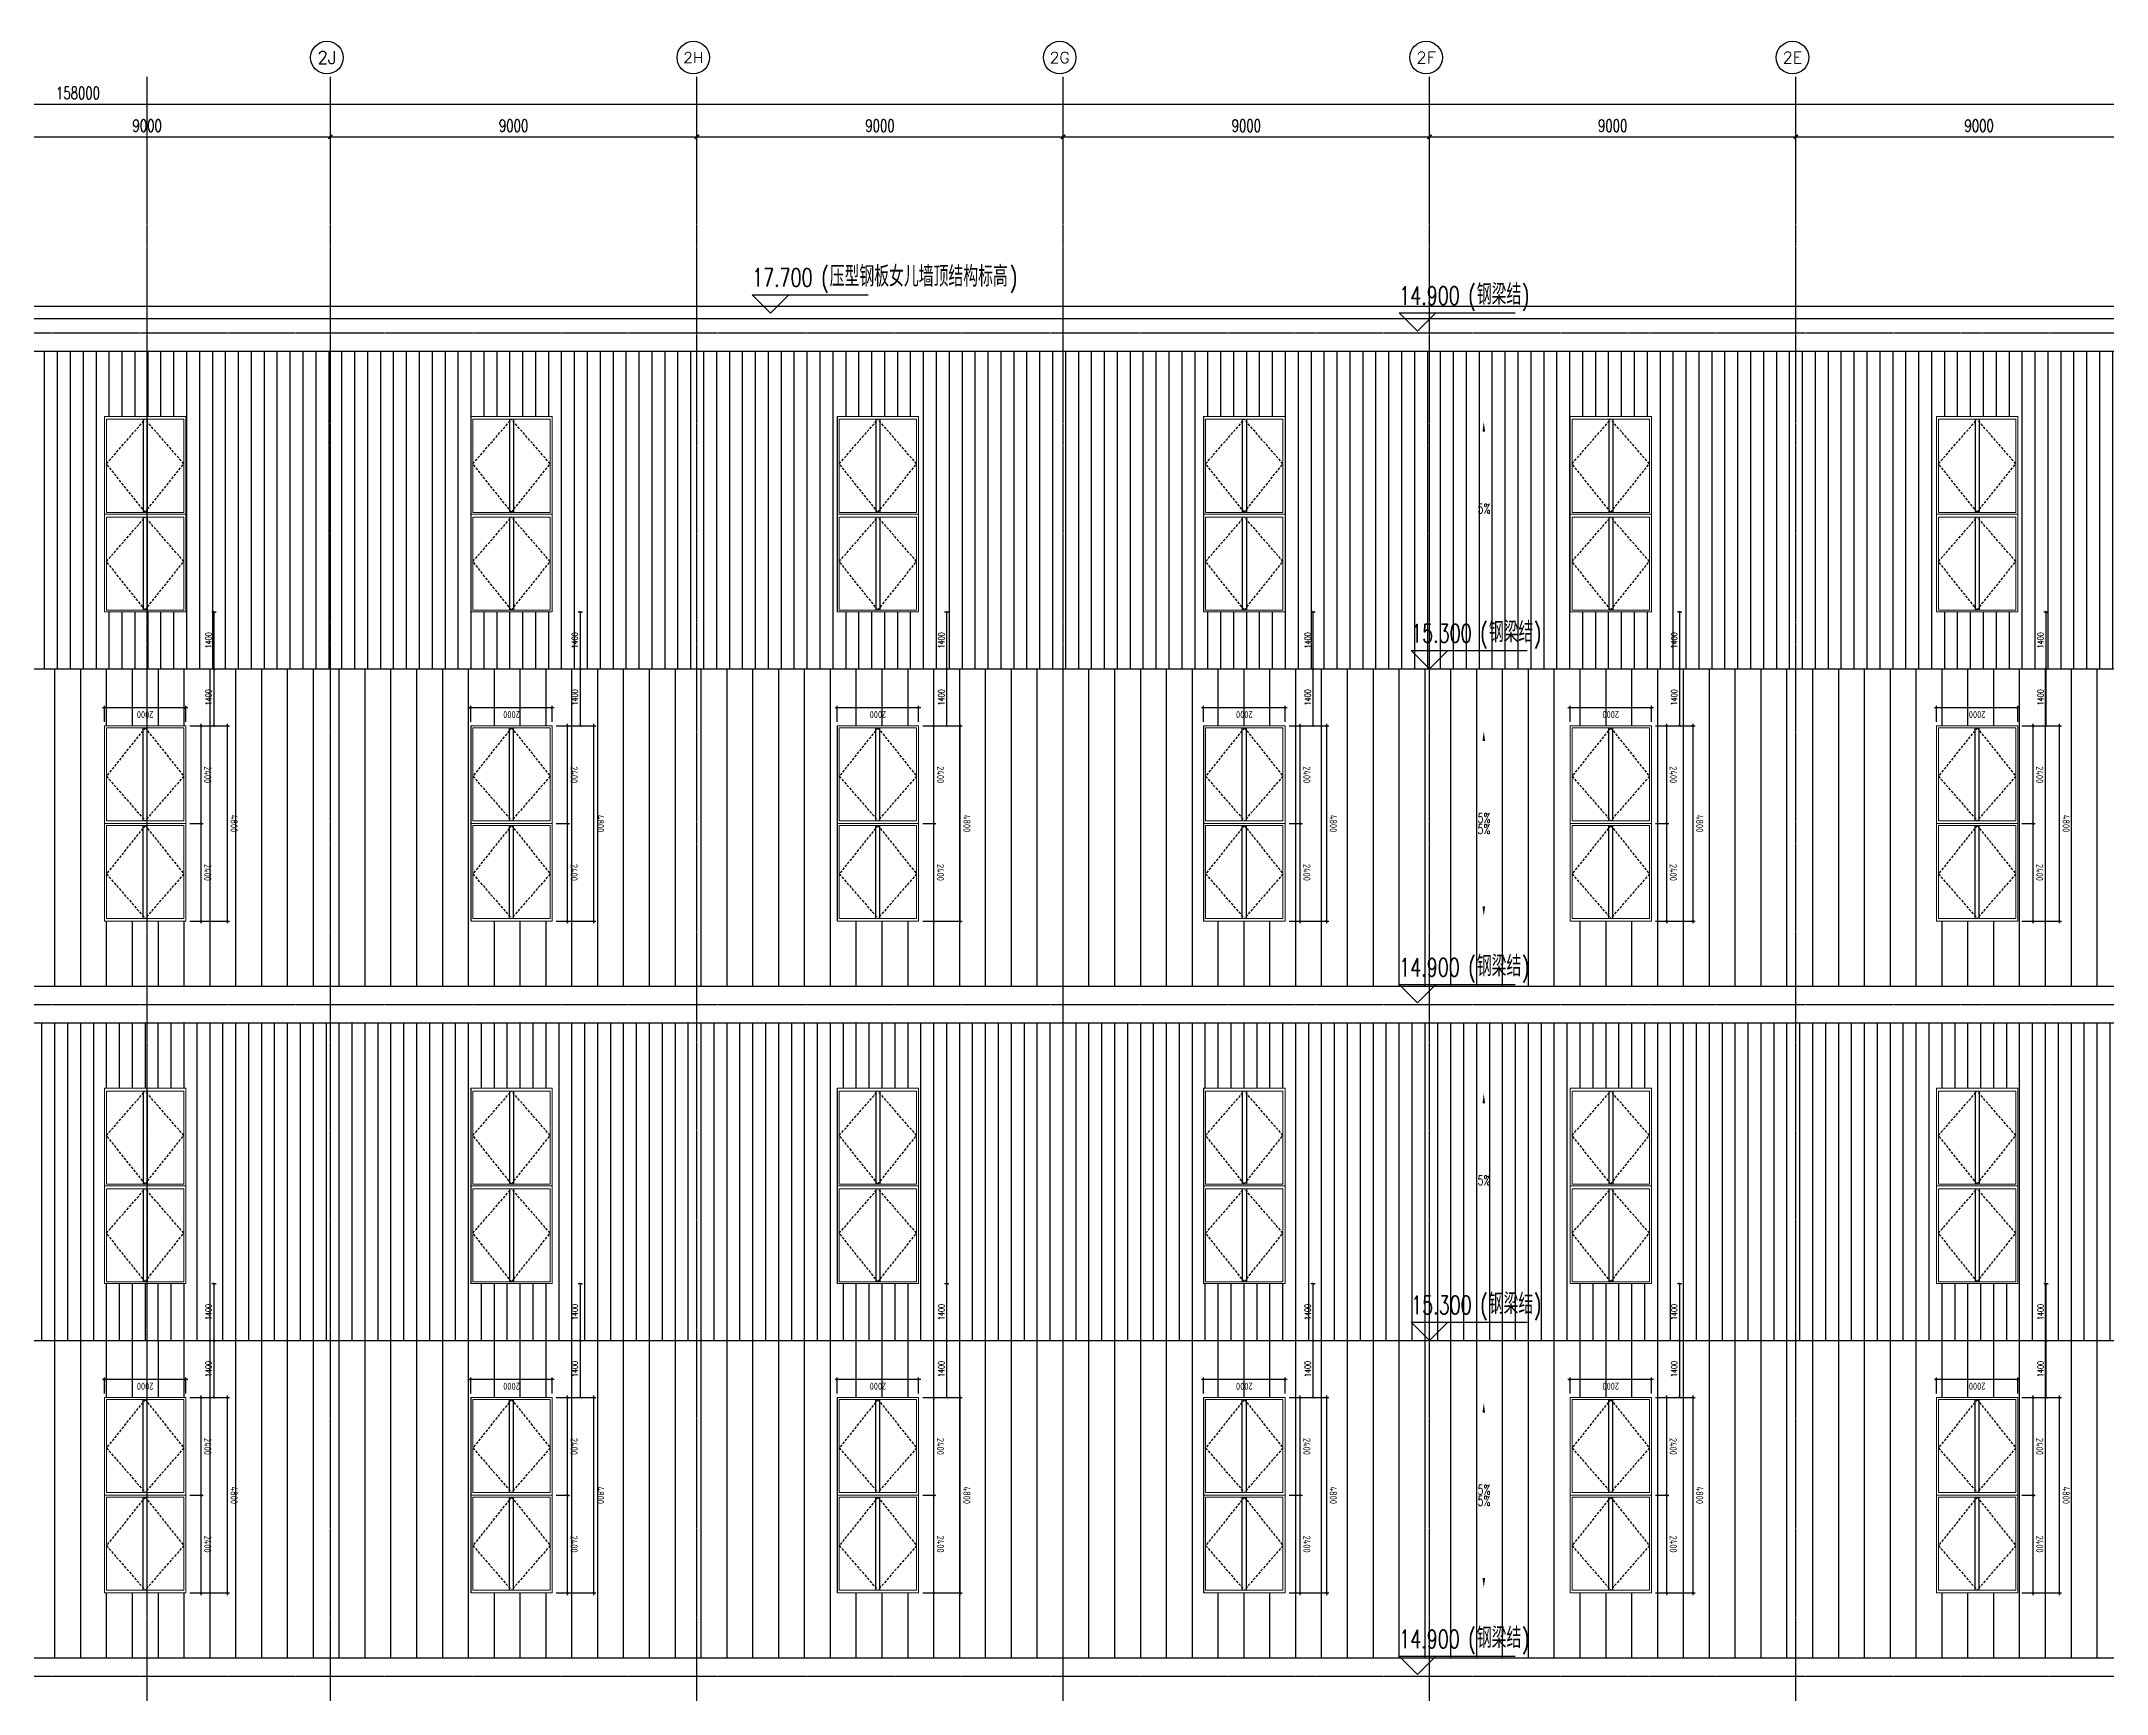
# Model space of a CAD drawing. Extents: x -954573 to 446329, y 489853 to 1226784.
# Drawn here: x 292046 to 342779, y 689146 to 729736 of the extents above; entities that cross this region are included whole.
import ezdxf
from ezdxf.enums import TextEntityAlignment as Align

# ---------------------------------------------------------------- set-up
doc = ezdxf.new("R2010")
doc.units = 0
doc.header["$LTSCALE"] = 10
doc.header["$MEASUREMENT"] = 0
doc.linetypes.add('10平面$0$DOTE', pattern=[2.42, 2, -0.2, 0.02, -0.2])
doc.linetypes.add('10平面$0$HIDDEN', pattern=[9.525, 6.35, -3.175])
doc.layers.get('Defpoints').update_dxf_attribs({"color": 210})
for name, color, linetype in [('10平面$0$A-AXIS-D', 8, 'Continuous'), ('10平面$0$A-AXIS-DOTE', 8, '10平面$0$DOTE'), ('10平面$0$A-AXIS-SYMB', 8, 'Continuous'), ('10平面$0$A-HATCH-2', 8, 'Continuous'), ('10平面$0$A-LIN-V', 8, 'Continuous'), ('10平面$0$A-SFCE', 8, 'Continuous'), ('10平面$0$A-WINDOW', 8, 'Continuous'), ('10平面$0$AS-WALL', 8, 'Continuous'), ('10平面$0$PUB_TEXT', 8, 'Continuous'), ('10平面$0$参考线', 8, 'Continuous'), ('10平面$0$外框', 1, '10平面$0$HIDDEN'), ('A-LIN-V', 9, 'Continuous')]:
    doc.layers.add(name, color=color, linetype=linetype)
doc.layers.add('10平面$0$成型线', color=3, linetype='Continuous', lineweight=18)
doc.styles.add('10平面$0$_TCH_AXIS', font='COMPLEX', dxfattribs={"bigfont": 'GBCBIG'})
doc.styles.add('10平面$0$_TCH_DIM', font='SIMPLEX', dxfattribs={"bigfont": 'GBCBIG'})
doc.styles.add('10平面$0$_TCH_DIM_T3', font='SIMPLEX', dxfattribs={"width": 0.705882, "bigfont": 'GBCBIG'})
doc.styles.add('10平面$0$Standard', font='gbenor.shx', dxfattribs={"bigfont": 'gbcbig.shx'})
doc.dimstyles.new('10平面$0$50', dxfattribs={"dimscale": 50, "dimtxt": 3.5, "dimasz": 1, "dimexe": 1, "dimexo": 2, "dimgap": 1.5, "dimtad": 1, "dimdec": 0, "dimzin": 12, "dimdsep": 46, "dimtxsty": '10平面$0$Standard', "dimblk": '10平面$0$_ArchTick', "dimcen": 0.1, "dimdle": 1, "dimclrd": 3, "dimclre": 3, "dimclrt": 7, "dimadec": 0, "dimazin": 0, "dimtfac": 1, "dimtdec": 0, "dimtix": 1, "dimtmove": 2, "dimatfit": 3, "dimfxl": 0, "dimtolj": 1, "dimtzin": 0, "dimarcsym": 0})
doc.dimstyles.new('10平面$0$_TCH_ARCH&&100', dxfattribs={"dimtxt": 297.5, "dimasz": 100, "dimexe": 100, "dimexo": 100, "dimgap": 126.25, "dimtad": 1, "dimdec": 0, "dimzin": 0, "dimdsep": 46, "dimtxsty": '10平面$0$_TCH_DIM_T3', "dimblk": '10平面$0$_ArchTick', "dimcen": 0.09, "dimclrt": 7, "dimazin": 2, "dimtfac": 1, "dimtdec": 0, "dimtix": 1, "dimtmove": 2, "dimatfit": 3, "dimfxl": 0, "dimtolj": 1, "dimtzin": 0, "dimarcsym": 0})
doc.dimstyles.new('10平面$0$_TCH_ARCH&&50', dxfattribs={"dimtxt": 148.75, "dimasz": 50, "dimexe": 50, "dimexo": 50, "dimgap": 63.125, "dimtad": 1, "dimdec": 0, "dimzin": 0, "dimdsep": 46, "dimtxsty": '10平面$0$_TCH_DIM_T3', "dimblk": '10平面$0$_ArchTick', "dimcen": 0.09, "dimclrt": 7, "dimazin": 2, "dimtfac": 1, "dimtdec": 0, "dimtix": 1, "dimtmove": 2, "dimatfit": 3, "dimfxl": 0, "dimtolj": 1, "dimtzin": 0, "dimarcsym": 0})
pattern_1 = [(90, (-500100, 0), (-635, 0), [])]

# ---------------------------------------------------------------- blocks, each defined once
blk = doc.blocks.new('10平面$0$423213')
at = {"layer": '10平面$0$A-AXIS-SYMB'}
for p, q in [((327494, 689616), (327044, 690066)), ((327044, 690066), (329894, 690066)), ((327494, 689616), (327944, 690066))]:
    blk.add_line(p, q, dxfattribs=at)
at = {"layer": '10平面$0$PUB_TEXT', "style": '10平面$0$_TCH_DIM', "width": 0.705882}
for s, height, p in [('14.900', 446.2, (327043, 690266)), ('(', 446, (328738, 690266)), (')', 446, (330054, 690266))]:
    blk.add_text(s, height=height, dxfattribs=at).set_placement(p)
at = {"layer": '10平面$0$PUB_TEXT', "style": '10平面$0$_TCH_DIM'}
blk.add_text('钢梁结', height=506.4, dxfattribs=at).set_placement((328948, 690266))
blk = doc.blocks.new('10平面$0$w4243')
at = {"layer": '10平面$0$A-AXIS-SYMB'}
for p, q in [((327787, 697820), (327337, 698270)), ((327337, 698270), (330187, 698270)), ((327787, 697820), (328237, 698270))]:
    blk.add_line(p, q, dxfattribs=at)
at = {"layer": '10平面$0$PUB_TEXT', "style": '10平面$0$_TCH_DIM', "width": 0.705882}
for s, height, p in [('15.300', 446.2, (327337, 698470)), ('(', 446, (329032, 698470)), (')', 446, (330347, 698470))]:
    blk.add_text(s, height=height, dxfattribs=at).set_placement(p)
at = {"layer": '10平面$0$PUB_TEXT', "style": '10平面$0$_TCH_DIM'}
blk.add_text('钢梁结', height=506.4, dxfattribs=at).set_placement((329242, 698470))
blk = doc.blocks.new('10平面$0$rrrrrrrrrrrrrrrrrrrrr')
at = {"layer": '10平面$0$A-HATCH-2'}
h = blk.add_hatch(dxfattribs=at)
h.set_pattern_fill('ANSI31', color=256, scale=200, angle=45)
h.set_pattern_definition([(90, (-494320.1, 120240.46), (-317.5, 2e-14), [])])
h.paths.add_polyline_path([(-266220, 714320), (-133684.3, 714320), (-128454.2, 714320), (-128454.2, 722120), (-264720.5, 722120), (-267250.7, 714320), (-262540, 714320)])
h = blk.add_hatch(dxfattribs=at)
h.set_pattern_fill('ANSI31', color=256, scale=400, angle=45)
h.set_pattern_definition(pattern_1)
h.paths.add_polyline_path([(-266220, 714320), (-133684.3, 714320), (-128454.2, 714320), (-128454.2, 706520), (-269780.9, 706520), (-267250.7, 714320), (-262540, 714320)])
h = blk.add_hatch(dxfattribs=at)
h.set_pattern_fill('ANSI31', color=256, scale=200, angle=45)
h.set_pattern_definition([(90, (-500100, 0), (-317.5, 0), [])])
h.paths.add_polyline_path([(-266220, 697820), (-133684.3, 697820), (-128454.2, 697820), (-128454.2, 705620), (-270072.9, 705620), (-272605, 697820), (-262540, 697820)])
h = blk.add_hatch(dxfattribs=at)
h.set_pattern_fill('ANSI31', color=256, scale=400, angle=45)
h.set_pattern_definition(pattern_1)
h.paths.add_polyline_path([(-266220, 697820), (-133684.3, 697820), (-128454.2, 697820), (-128454.2, 690020), (-275133.3, 690020), (-272605, 697820), (-262540, 697820)])
at = {"layer": '10平面$0$A-AXIS-SYMB'}
for p, q in [((-190142.6, 723060), (-190592.6, 723510)), ((-190592.6, 723510), (-187742.6, 723510)), ((-190142.6, 723060), (-189692.6, 723510))]:
    blk.add_line(p, q, dxfattribs=at)
for points in [[(-172621.6, 718460, 0, 0, 0), (-172621.6, 720390, 0, 64, 0), (-172621.6, 720150, 0, 0, 0)], [(-172621.6, 710860, 0, 0, 0), (-172621.6, 712790, 0, 64, 0), (-172621.6, 712550, 0, 0, 0)], [(-172621.6, 710180, 0, 0, 0), (-172621.6, 708250, 0, 64, 0), (-172621.6, 708490, 0, 0, 0)], [(-172621.6, 701960, 0, 0, 0), (-172621.6, 703890, 0, 64, 0), (-172621.6, 703650, 0, 0, 0)], [(-172621.6, 701960, 0, 0, 0), (-172621.6, 703890, 0, 64, 0), (-172621.6, 703650, 0, 0, 0)], [(-172621.6, 694360, 0, 0, 0), (-172621.6, 696290, 0, 64, 0), (-172621.6, 696050, 0, 0, 0)], [(-172621.6, 693680, 0, 0, 0), (-172621.6, 691750, 0, 64, 0), (-172621.6, 691990, 0, 0, 0)]]:
    blk.add_lwpolyline(points, format="xyseb", dxfattribs=at)
at = {"layer": '10平面$0$A-LIN-V'}
for points in [[(-128454.2, 722120), (-264720.5, 722120)], [(-128454.2, 706520), (-269780.9, 706520)], [(-128454.2, 705620), (-270072.9, 705620)], [(-128454.2, 690020), (-275133.3, 690020)]]:
    blk.add_lwpolyline(points, dxfattribs=at)
at = {"layer": '10平面$0$A-SFCE'}
for points in [[(-285554.2, 654570), (-286154.2, 654570), (-286154.2, 639420), (-128154.2, 639420), (-128154.2, 639420), (-128154.2, 723220), (-264679.1, 723220), (-286154.2, 657017.5), (-286154.2, 656070)], [(-285854.2, 654270), (-285854.2, 639720), (-128454.2, 639720), (-128454.2, 722920), (-264461, 722920), (-285854.2, 656970), (-285854.2, 656370)], [(-267250.7, 714320), (-128454.2, 714320)], [(-272605, 697820), (-128454.2, 697820)]]:
    blk.add_lwpolyline(points, dxfattribs=at)
at = {"layer": '10平面$0$A-WINDOW'}
for name, p in [('10平面$0$423213', (-501741.6, 33000)), ('10平面$0$w4243', (-501741.6, 16500)), ('10平面$0$423213', (-501741.6, 16500)), ('10平面$0$w4243', (-501741.6, 0)), ('10平面$0$w4243', (-501741.6, 0)), ('10平面$0$423213', (-501741.6, 0))]:
    blk.add_blockref(name, p, dxfattribs=at)
at = {"layer": '10平面$0$PUB_TEXT', "style": '10平面$0$_TCH_DIM', "width": 0.705882}
for s, height, p in [('17.700', 446.25, (-190593.4, 723710)), ('(', 446.2, (-188898.4, 723710)), (')', 446.2, (-184265, 723710)), ('5%', 238, (-172773.6, 718138)), ('5%', 238, (-172773.6, 710538)), ('5%', 238, (-172773.6, 710264)), ('5%', 238, (-172773.6, 701638)), ('5%', 238, (-172773.6, 701638)), ('5%', 238, (-172773.6, 694038)), ('5%', 238, (-172773.6, 693764))]:
    blk.add_text(s, height=height, dxfattribs=at).set_placement(p)
at = {"layer": '10平面$0$PUB_TEXT', "style": '10平面$0$_TCH_DIM'}
blk.add_text('压型钢板女儿墙顶结构标高', height=506.383, dxfattribs=at).set_placement((-188688.4, 723710))
blk = doc.blocks.new('10平面$0$_ArchTick')
at = {"color": 0, "linetype": 'ByBlock', "const_width": 0.4}
blk.add_lwpolyline([(-0.5, -0.5), (0.5, 0.5)], dxfattribs=at)
blk = doc.blocks.new('*D3461')
at = {"layer": 'Defpoints', "color": 3, "lineweight": -2}
for p, q in [((105313, -25069), (105313, -25459)), ((107313, -25069), (107313, -25459)), ((105263, -25409), (107363, -25409))]:
    blk.add_line(p, q, dxfattribs=at)
at = {"layer": 'Defpoints', "color": 0}
for p in [(105313, -24969), (107313, -24969), (107313, -25409)]:
    blk.add_point(p, dxfattribs=at)
at = {"layer": 'Defpoints', "color": 3, "lineweight": -2, "xscale": 50, "yscale": 50, "zscale": 50, "rotation": 180}
blk.add_blockref('10平面$0$_ArchTick', (105313, -25409), dxfattribs=at)
at = {"layer": 'Defpoints', "color": 3, "lineweight": -2, "xscale": 50, "yscale": 50, "zscale": 50}
blk.add_blockref('10平面$0$_ArchTick', (107313, -25409), dxfattribs=at)
at = {"layer": 'Defpoints', "color": 7, "insert": (106313, -25246), "char_height": 175, "attachment_point": 5, "style": '10平面$0$Standard'}
blk.add_mtext('\\A1;2000', dxfattribs=at)
blk = doc.blocks.new('*D3462')
at = {"layer": 'Defpoints', "color": 3, "lineweight": -2}
for p, q in [((105213, -22569), (104888, -22569)), ((104938, -22519), (104938, -25019)), ((105213, -24969), (104888, -24969))]:
    blk.add_line(p, q, dxfattribs=at)
at = {"layer": 'Defpoints', "color": 0}
for p in [(105313, -22569), (104938, -24969), (105313, -24969)]:
    blk.add_point(p, dxfattribs=at)
at = {"layer": 'Defpoints', "color": 3, "lineweight": -2, "xscale": 50, "yscale": 50, "zscale": 50}
for p, rotation in [((104938, -22569), 90), ((104938, -24969), 270)]:
    blk.add_blockref('10平面$0$_ArchTick', p, dxfattribs=dict(at, rotation=rotation))
at = {"layer": 'Defpoints', "color": 7, "insert": (104776, -23769), "char_height": 175, "attachment_point": 5, "rotation": 90, "style": '10平面$0$Standard'}
blk.add_mtext('\\A1;2400', dxfattribs=at)
blk = doc.blocks.new('*D3463')
at = {"layer": 'Defpoints', "color": 3, "lineweight": -2}
for p, q in [((105213, -20169), (104240, -20169)), ((104290, -20119), (104290, -25019)), ((105213, -24969), (104240, -24969))]:
    blk.add_line(p, q, dxfattribs=at)
at = {"layer": 'Defpoints', "color": 0}
for p in [(105313, -20169), (104290, -24969), (105313, -24969)]:
    blk.add_point(p, dxfattribs=at)
at = {"layer": 'Defpoints', "color": 3, "lineweight": -2, "xscale": 50, "yscale": 50, "zscale": 50}
for p, rotation in [((104290, -20169), 90), ((104290, -24969), 270)]:
    blk.add_blockref('10平面$0$_ArchTick', p, dxfattribs=dict(at, rotation=rotation))
at = {"layer": 'Defpoints', "color": 7, "insert": (104128, -22569), "char_height": 175, "attachment_point": 5, "rotation": 90, "style": '10平面$0$Standard'}
blk.add_mtext('\\A1;4800', dxfattribs=at)
blk = doc.blocks.new('*D3464')
at = {"layer": 'Defpoints', "color": 3, "lineweight": -2}
for p, q in [((105213, -20169), (104888, -20169)), ((104938, -20119), (104938, -22619)), ((105213, -22569), (104888, -22569))]:
    blk.add_line(p, q, dxfattribs=at)
at = {"layer": 'Defpoints', "color": 0}
for p in [(105313, -20169), (104938, -22569), (105313, -22569)]:
    blk.add_point(p, dxfattribs=at)
at = {"layer": 'Defpoints', "color": 3, "lineweight": -2, "xscale": 50, "yscale": 50, "zscale": 50}
for p, rotation in [((104938, -20169), 90), ((104938, -22569), 270)]:
    blk.add_blockref('10平面$0$_ArchTick', p, dxfattribs=dict(at, rotation=rotation))
at = {"layer": 'Defpoints', "color": 7, "insert": (104776, -21369), "char_height": 175, "attachment_point": 5, "rotation": 90, "style": '10平面$0$Standard'}
blk.add_mtext('\\A1;2400', dxfattribs=at)
blk = doc.blocks.new('*D3469')
at = {"layer": '10平面$0$A-WINDOW', "color": 0, "lineweight": -2}
for p, q in [((368233, 714320), (368340, 714320)), ((368290, 712920), (368290, 714320)), ((368233, 712920), (368340, 712920))]:
    blk.add_line(p, q, dxfattribs=at)
at = {"layer": 'Defpoints', "color": 0}
for p in [(368183, 714320), (368290, 714320), (368183, 712920)]:
    blk.add_point(p, dxfattribs=at)
at = {"layer": '10平面$0$A-WINDOW', "color": 0, "lineweight": -2, "xscale": 50, "yscale": 50, "zscale": 50}
for p, rotation in [((368290, 714320), 90), ((368290, 712920), 270)]:
    blk.add_blockref('10平面$0$_ArchTick', p, dxfattribs=dict(at, rotation=rotation))
at = {"layer": '10平面$0$A-WINDOW', "color": 7, "insert": (368153, 713620), "char_height": 148.8, "attachment_point": 5, "rotation": 90, "style": '10平面$0$_TCH_DIM_T3'}
blk.add_mtext('\\A1;1400', dxfattribs=at)
blk = doc.blocks.new('*D3470')
at = {"layer": '10平面$0$A-WINDOW', "color": 0, "lineweight": -2}
for p, q in [((368233, 715720), (368340, 715720)), ((368290, 714320), (368290, 715720)), ((368233, 714320), (368340, 714320))]:
    blk.add_line(p, q, dxfattribs=at)
at = {"layer": 'Defpoints', "color": 0}
for p in [(368183, 715720), (368290, 715720), (368183, 714320)]:
    blk.add_point(p, dxfattribs=at)
at = {"layer": '10平面$0$A-WINDOW', "color": 0, "lineweight": -2, "xscale": 50, "yscale": 50, "zscale": 50}
for p, rotation in [((368290, 715720), 90), ((368290, 714320), 270)]:
    blk.add_blockref('10平面$0$_ArchTick', p, dxfattribs=dict(at, rotation=rotation))
at = {"layer": '10平面$0$A-WINDOW', "color": 7, "insert": (368153, 715020), "char_height": 148.8, "attachment_point": 5, "rotation": 90, "style": '10平面$0$_TCH_DIM_T3'}
blk.add_mtext('\\A1;1400', dxfattribs=at)
blk = doc.blocks.new('*D3072')
at = {"layer": '10平面$0$A-AXIS-D', "color": 0, "lineweight": -2}
for p, q in [((10882, -78290), (10882, -77330)), ((10882, -77430), (19882, -77430)), ((19882, -78290), (19882, -77330))]:
    blk.add_line(p, q, dxfattribs=at)
at = {"layer": 'Defpoints', "color": 0}
for p in [(19882, -77430), (10882, -78390), (19882, -78390)]:
    blk.add_point(p, dxfattribs=at)
at = {"layer": '10平面$0$A-AXIS-D', "color": 0, "lineweight": -2, "xscale": 100, "yscale": 100, "zscale": 100, "rotation": 180}
blk.add_blockref('10平面$0$_ArchTick', (10882, -77430), dxfattribs=at)
at = {"layer": '10平面$0$A-AXIS-D', "color": 0, "lineweight": -2, "xscale": 100, "yscale": 100, "zscale": 100}
blk.add_blockref('10平面$0$_ArchTick', (19882, -77430), dxfattribs=at)
at = {"layer": '10平面$0$A-AXIS-D', "color": 7, "insert": (15382, -77155), "char_height": 297.5, "attachment_point": 5, "style": '10平面$0$_TCH_DIM_T3'}
blk.add_mtext('\\A1;9000', dxfattribs=at)
blk = doc.blocks.new('*D3073')
at = {"layer": '10平面$0$A-AXIS-D', "color": 0, "lineweight": -2}
for p, q in [((19882, -78290), (19882, -77330)), ((19882, -77430), (28882, -77430)), ((28882, -78290), (28882, -77330))]:
    blk.add_line(p, q, dxfattribs=at)
at = {"layer": 'Defpoints', "color": 0}
for p in [(28882, -77430), (19882, -78390), (28882, -78390)]:
    blk.add_point(p, dxfattribs=at)
at = {"layer": '10平面$0$A-AXIS-D', "color": 0, "lineweight": -2, "xscale": 100, "yscale": 100, "zscale": 100, "rotation": 180}
blk.add_blockref('10平面$0$_ArchTick', (19882, -77430), dxfattribs=at)
at = {"layer": '10平面$0$A-AXIS-D', "color": 0, "lineweight": -2, "xscale": 100, "yscale": 100, "zscale": 100}
blk.add_blockref('10平面$0$_ArchTick', (28882, -77430), dxfattribs=at)
at = {"layer": '10平面$0$A-AXIS-D', "color": 7, "insert": (24382, -77155), "char_height": 297.5, "attachment_point": 5, "style": '10平面$0$_TCH_DIM_T3'}
blk.add_mtext('\\A1;9000', dxfattribs=at)
blk = doc.blocks.new('*D3074')
at = {"layer": '10平面$0$A-AXIS-D', "color": 0, "lineweight": -2}
for p, q in [((28882, -78290), (28882, -77330)), ((28882, -77430), (37882, -77430)), ((37882, -78290), (37882, -77330))]:
    blk.add_line(p, q, dxfattribs=at)
at = {"layer": 'Defpoints', "color": 0}
for p in [(37882, -77430), (28882, -78390), (37882, -78390)]:
    blk.add_point(p, dxfattribs=at)
at = {"layer": '10平面$0$A-AXIS-D', "color": 0, "lineweight": -2, "xscale": 100, "yscale": 100, "zscale": 100, "rotation": 180}
blk.add_blockref('10平面$0$_ArchTick', (28882, -77430), dxfattribs=at)
at = {"layer": '10平面$0$A-AXIS-D', "color": 0, "lineweight": -2, "xscale": 100, "yscale": 100, "zscale": 100}
blk.add_blockref('10平面$0$_ArchTick', (37882, -77430), dxfattribs=at)
at = {"layer": '10平面$0$A-AXIS-D', "color": 7, "insert": (33382, -77155), "char_height": 297.5, "attachment_point": 5, "style": '10平面$0$_TCH_DIM_T3'}
blk.add_mtext('\\A1;9000', dxfattribs=at)
blk = doc.blocks.new('*D3075')
at = {"layer": '10平面$0$A-AXIS-D', "color": 0, "lineweight": -2}
for p, q in [((37882, -78290), (37882, -77330)), ((37882, -77430), (46882, -77430)), ((46882, -78290), (46882, -77330))]:
    blk.add_line(p, q, dxfattribs=at)
at = {"layer": 'Defpoints', "color": 0}
for p in [(46882, -77430), (37882, -78390), (46882, -78390)]:
    blk.add_point(p, dxfattribs=at)
at = {"layer": '10平面$0$A-AXIS-D', "color": 0, "lineweight": -2, "xscale": 100, "yscale": 100, "zscale": 100, "rotation": 180}
blk.add_blockref('10平面$0$_ArchTick', (37882, -77430), dxfattribs=at)
at = {"layer": '10平面$0$A-AXIS-D', "color": 0, "lineweight": -2, "xscale": 100, "yscale": 100, "zscale": 100}
blk.add_blockref('10平面$0$_ArchTick', (46882, -77430), dxfattribs=at)
at = {"layer": '10平面$0$A-AXIS-D', "color": 7, "insert": (42382, -77155), "char_height": 297.5, "attachment_point": 5, "style": '10平面$0$_TCH_DIM_T3'}
blk.add_mtext('\\A1;9000', dxfattribs=at)
blk = doc.blocks.new('*D3076')
at = {"layer": '10平面$0$A-AXIS-D', "color": 0, "lineweight": -2}
for p, q in [((46882, -78290), (46882, -77330)), ((46882, -77430), (55882, -77430)), ((55882, -78290), (55882, -77330))]:
    blk.add_line(p, q, dxfattribs=at)
at = {"layer": 'Defpoints', "color": 0}
for p in [(55882, -77430), (46882, -78390), (55882, -78390)]:
    blk.add_point(p, dxfattribs=at)
at = {"layer": '10平面$0$A-AXIS-D', "color": 0, "lineweight": -2, "xscale": 100, "yscale": 100, "zscale": 100, "rotation": 180}
blk.add_blockref('10平面$0$_ArchTick', (46882, -77430), dxfattribs=at)
at = {"layer": '10平面$0$A-AXIS-D', "color": 0, "lineweight": -2, "xscale": 100, "yscale": 100, "zscale": 100}
blk.add_blockref('10平面$0$_ArchTick', (55882, -77430), dxfattribs=at)
at = {"layer": '10平面$0$A-AXIS-D', "color": 7, "insert": (51382, -77155), "char_height": 297.5, "attachment_point": 5, "style": '10平面$0$_TCH_DIM_T3'}
blk.add_mtext('\\A1;9000', dxfattribs=at)
blk = doc.blocks.new('*D3077')
at = {"layer": '10平面$0$A-AXIS-D', "color": 0, "lineweight": -2}
for p, q in [((55882, -78290), (55882, -77330)), ((55882, -77430), (64882, -77430)), ((64882, -78290), (64882, -77330))]:
    blk.add_line(p, q, dxfattribs=at)
at = {"layer": 'Defpoints', "color": 0}
for p in [(64882, -77430), (55882, -78390), (64882, -78390)]:
    blk.add_point(p, dxfattribs=at)
at = {"layer": '10平面$0$A-AXIS-D', "color": 0, "lineweight": -2, "xscale": 100, "yscale": 100, "zscale": 100, "rotation": 180}
blk.add_blockref('10平面$0$_ArchTick', (55882, -77430), dxfattribs=at)
at = {"layer": '10平面$0$A-AXIS-D', "color": 0, "lineweight": -2, "xscale": 100, "yscale": 100, "zscale": 100}
blk.add_blockref('10平面$0$_ArchTick', (64882, -77430), dxfattribs=at)
at = {"layer": '10平面$0$A-AXIS-D', "color": 7, "insert": (60382, -77155), "char_height": 297.5, "attachment_point": 5, "style": '10平面$0$_TCH_DIM_T3'}
blk.add_mtext('\\A1;9000', dxfattribs=at)
blk = doc.blocks.new('*D3082')
at = {"layer": '10平面$0$A-AXIS-D', "color": 0, "lineweight": -2}
for p, q in [((-65318, -78190), (-65318, -76530)), ((92682, -78190), (92682, -76530)), ((-65318, -76630), (92682, -76630))]:
    blk.add_line(p, q, dxfattribs=at)
at = {"layer": 'Defpoints', "color": 0}
for p in [(92682, -76630), (-65318, -78290), (92682, -78290)]:
    blk.add_point(p, dxfattribs=at)
at = {"layer": '10平面$0$A-AXIS-D', "color": 0, "lineweight": -2, "xscale": 100, "yscale": 100, "zscale": 100, "rotation": 180}
blk.add_blockref('10平面$0$_ArchTick', (-65318, -76630), dxfattribs=at)
at = {"layer": '10平面$0$A-AXIS-D', "color": 0, "lineweight": -2, "xscale": 100, "yscale": 100, "zscale": 100}
blk.add_blockref('10平面$0$_ArchTick', (92682, -76630), dxfattribs=at)
at = {"layer": '10平面$0$A-AXIS-D', "color": 7, "insert": (13682, -76355), "char_height": 297.5, "attachment_point": 5, "style": '10平面$0$_TCH_DIM_T3'}
blk.add_mtext('\\A1;158000', dxfattribs=at)
blk = doc.blocks.new('10平面$0$tc')
blk.add_wipeout([(105308.2, -20169.2), (105308.2, -24969.2), (107308.2, -24969.2), (107308.1, -20169.2)]).dxf.layer = '10平面$0$参考线'
at = {"color": 2}
for p, q in [((106262.8, -20239.2), (106262.8, -22524.2)), ((106363.6, -20239.2), (106363.6, -22524.2)), ((106262.8, -22639.2), (106262.8, -24924.2)), ((106363.6, -22639.2), (106363.6, -24924.2))]:
    blk.add_line(p, q, dxfattribs=at)
at = {"layer": '10平面$0$外框'}
for points in [[(106313.2, -22524.2), (105363.2, -21331.7), (106313.2, -20239.2)], [(106313.2, -22524.2), (107263.2, -21331.7), (106313.2, -20239.2)], [(106313.2, -24924.2), (105363.2, -23731.7), (106313.2, -22639.2)], [(106313.2, -24924.2), (107263.2, -23731.7), (106313.2, -22639.2)]]:
    blk.add_lwpolyline(points, dxfattribs=at)
at = {"layer": '10平面$0$成型线'}
for p, q in [((105313.2, -22569.2), (107313.2, -22569.2)), ((105313.2, -24969.2), (107313.2, -24969.2))]:
    blk.add_line(p, q, dxfattribs=at)
for points in [[(105313.2, -22569.2), (105313.2, -20169.2), (107313.2, -20169.2), (107313.2, -22569.2)], [(105313.2, -24969.2), (105313.2, -22569.2), (107313.2, -22569.2), (107313.2, -24969.2)]]:
    blk.add_lwpolyline(points, dxfattribs=at)
for points in [[(105363.2, -22524.2), (107263.2, -22524.2), (107263.2, -20239.2), (105363.2, -20239.2)], [(105363.2, -24924.2), (107263.2, -24924.2), (107263.2, -22639.2), (105363.2, -22639.2)]]:
    blk.add_lwpolyline(points, close=True, dxfattribs=at)
at = {"layer": 'Defpoints'}
for p1, p2, distance, picture, middle in [((105313.2, -20169.2), (105313.2, -24969.2), -1023.2, '*D3463', (104127.5, -22569.2)), ((105313.2, -20169.2), (105313.2, -22569.2), -374.7, '*D3464', (104776, -21369.2)), ((105313.2, -22569.2), (105313.2, -24969.2), -374.7, '*D3462', (104776, -23769.2)), ((105313.2, -24969.2), (107313.2, -24969.2), -439.5, '*D3461', (106313.2, -25246.3))]:
    dim = blk.add_aligned_dim(p1=p1, p2=p2, distance=distance, dimstyle='10平面$0$50', dxfattribs=at)
    dim.commit()
    dim.dimension.update_dxf_attribs({"geometry": picture, "text_midpoint": middle})
blk = doc.blocks.new('10平面$0$423432432222')
at = {"xscale": -1}
blk.add_blockref('10平面$0$tc', (472909.1, 740689.2), dxfattribs=at)
at = {"rotation": 180}
blk.add_blockref('10平面$0$tc', (472909.1, 687950.8), dxfattribs=at)
at = {"layer": '10平面$0$A-WINDOW', "color": 1}
for p1, p2, picture, middle in [((368182.5, 714320), (368182.5, 715720), '*D3470', (368152.5, 715020)), ((368182.5, 712920), (368182.5, 714320), '*D3469', (368152.5, 713620))]:
    dim = blk.add_aligned_dim(p1=p1, p2=p2, distance=-107.5, dimstyle='10平面$0$_TCH_ARCH&&50', dxfattribs=at)
    dim.commit()
    dim.dimension.update_dxf_attribs({"geometry": picture, "text_midpoint": middle})
blk = doc.blocks.new('10平面$0$242343243')
at = {"layer": '10平面$0$A-WINDOW'}
for p in [(-72000, 0), (-63000, 0), (-54000, 0), (-45000, 0), (-36000, 0), (-27000, 0), (-72000, -16500), (-63000, -16500), (-54000, -16500), (-45000, -16500), (-36000, -16500), (-27000, -16500)]:
    blk.add_blockref('10平面$0$423432432222', p, dxfattribs=at)
blk = doc.blocks.new('10平面$0$dote')
at = {"layer": '10平面$0$A-AXIS-D'}
for centre in [(19797.3, -75483.9), (28797.3, -75483.9), (37797.3, -75483.9), (46797.3, -75483.9), (55797.3, -75483.9)]:
    blk.add_circle(centre, 400, dxfattribs=at)
at = {"layer": '10平面$0$A-AXIS-DOTE', "ltscale": 2}
for p, q in [((15382.2, -169748.9), (15382.2, -75950)), ((19882.2, -169748.9), (19882.2, -75950)), ((28882.2, -169748.9), (28882.2, -75950)), ((37882.2, -169748.9), (37882.2, -75950)), ((46882.2, -169748.9), (46882.2, -75950)), ((55882.2, -169748.9), (55882.2, -75950)), ((98696.4, -82250), (-75513.6, -82250)), ((98696.4, -98750), (-75513.6, -98750)), ((98696.4, -115250), (-75513.6, -115250))]:
    blk.add_line(p, q, dxfattribs=at)
at = {"layer": '10平面$0$PUB_TEXT', "style": '10平面$0$_TCH_AXIS'}
for s, height, p, p2 in [('2J', 314.07, (19565.5, -75640.9), (20029.1, -75640.9)), ('2H', 260.31, (28549.4, -75614), (29045.2, -75614)), ('2G', 270.86, (37552.2, -75619.3), (38042.4, -75619.3)), ('2F', 282.17, (46555.4, -75625), (47039.2, -75625)), ('2E', 282.17, (55555.4, -75625), (56039.2, -75625))]:
    blk.add_text(s, height=height, dxfattribs=at).set_placement(p, p2, align=Align.FIT)
at = {"layer": '10平面$0$A-AXIS-D'}
for base, p1, p2, picture, middle in [((92682.2, -76630), (-65317.8, -78290), (92682.2, -78290), '*D3082', (13682.2, -76355)), ((19882.2, -77430), (10882.2, -78390), (19882.2, -78390), '*D3072', (15382.2, -77155)), ((28882.2, -77430), (19882.2, -78390), (28882.2, -78390), '*D3073', (24382.2, -77155)), ((37882.2, -77430), (28882.2, -78390), (37882.2, -78390), '*D3074', (33382.2, -77155)), ((46882.2, -77430), (37882.2, -78390), (46882.2, -78390), '*D3075', (42382.2, -77155)), ((55882.2, -77430), (46882.2, -78390), (55882.2, -78390), '*D3076', (51382.2, -77155)), ((64882.2, -77430), (55882.2, -78390), (64882.2, -78390), '*D3077', (60382.2, -77155))]:
    dim = blk.add_linear_dim(base=base, p1=p1, p2=p2, angle=0, dimstyle='10平面$0$_TCH_ARCH&&100', override={"dimgap": 0}, dxfattribs=at)
    dim.commit()
    dim.dimension.update_dxf_attribs({"geometry": picture, "text_midpoint": middle, "dimtype": 129})
blk = doc.blocks.new('10平面')
blk.add_blockref('10平面$0$rrrrrrrrrrrrrrrrrrrrr', (500100, 0))
at = {"layer": '10平面$0$A-WINDOW'}
blk.add_blockref('10平面$0$242343243', (0, 0), dxfattribs=at)
at = {"layer": '10平面$0$AS-WALL'}
blk.add_blockref('10平面$0$dote', (279263.6, 804820), dxfattribs=at)

msp = doc.modelspace()

# ---------------------------------------------------------------- block references
at = {"layer": 'A-LIN-V'}
msp.add_blockref('10平面', (0, 0), dxfattribs=at)

doc.saveas('drawing.dxf')
